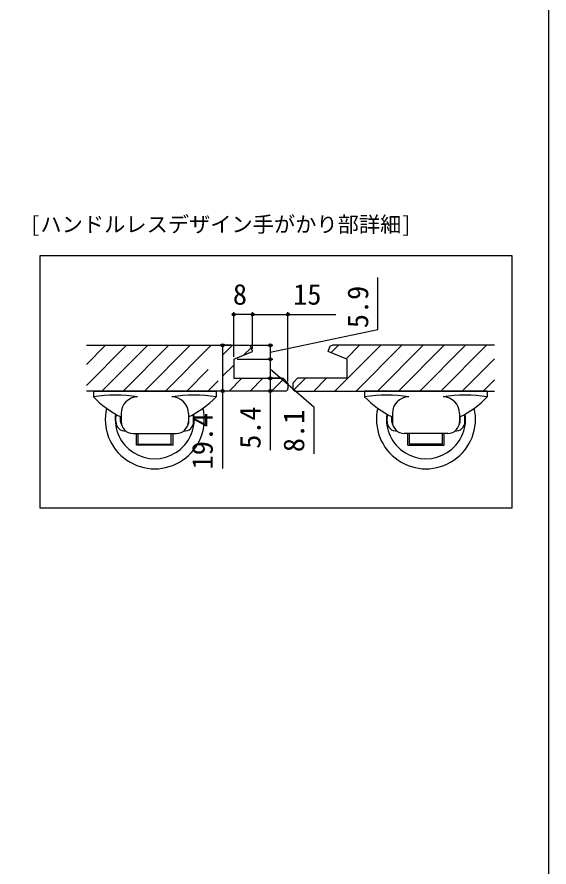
# Model space of a CAD drawing. Units: millimetres, scale not verified. Extents: x -525 to 525, y -783 to 779.
# Drawn here: x 299.5 to 525.1, y 113.8 to 474.4 of the extents above; entities that cross this region are included whole.
import ezdxf
from ezdxf.enums import TextEntityAlignment as Align

# ---------------------------------------------------------------- set-up
doc = ezdxf.new("R2010")
doc.units = ezdxf.units.MM
doc.header["$LTSCALE"] = 4
for name, color, linetype in [('0-2_USER1', 3, 'Continuous'), ('0-4_YKK_12', 2, 'Continuous'), ('0-5_YKK_13', 4, 'Continuous'), ('0-7_YKK_D', 6, 'Continuous'), ('0-8_YKK_ZWAK', 7, 'Continuous')]:
    doc.layers.add(name, color=color, linetype=linetype)
doc.styles.add('ＭＳ ゴシック', font='')
doc.styles.get('ＭＳ ゴシック').set_extended_font_data('MS Gothic')

msp = doc.modelspace()

# ---------------------------------------------------------------- linework, layer by layer
at = {"layer": '0-4_YKK_12'}
for p, q in [((328.94, 327.024), (337.02, 335.104)), ((328.94, 318.044), (346, 335.104)), ((335.58, 315.704), (354.98, 335.104)), ((344.561, 315.704), (363.96, 335.104)), ((353.541, 315.704), (372.941, 335.104)), ((362.521, 315.704), (381.921, 335.104)), ((386.556, 330.759), (390.901, 335.104)), ((395.779, 331.001), (398.837, 334.06)), ((432.696, 331.997), (435.802, 335.104)), ((434.363, 315.704), (453.763, 335.104)), ((439.046, 329.367), (444.783, 335.104)), ((443.343, 315.704), (462.743, 335.104)), ((452.324, 315.704), (471.724, 335.104)), ((461.304, 315.704), (480.704, 335.104)), ((470.284, 315.704), (489.684, 335.104)), ((479.264, 315.704), (498.664, 335.104)), ((488.245, 315.704), (501.94, 329.399)), ((371.501, 315.704), (380.567, 324.77)), ((387.017, 322.24), (391.44, 326.662)), ((389.462, 315.704), (394.862, 321.104)), ((398.442, 315.704), (403.842, 321.104)), ((416.714, 316.016), (421.802, 321.104)), ((425.383, 315.704), (430.783, 321.104)), ((380.482, 315.704), (384.826, 320.049)), ((407.422, 315.704), (412.631, 320.913)), ((497.225, 315.704), (501.94, 320.419))]:
    msp.add_line(p, q, dxfattribs=at)
msp.add_lwpolyline([(309.37, 373.218), (509.363, 373.218), (509.363, 266.035), (309.37, 266.035)], close=True, dxfattribs=at)
at = {"layer": '0-5_YKK_13'}
for p, q in [((328.94, 335.104), (397.567, 335.104)), ((391.44, 329.204), (399.378, 332.492)), ((398.49, 334.807), (397.598, 335.099)), ((399.432, 332.623), (398.551, 334.75)), ((431.448, 332.623), (432.329, 334.75)), ((439.44, 329.204), (431.502, 332.492)), ((432.39, 334.807), (433.282, 335.099)), ((501.94, 335.104), (433.313, 335.104)), ((391.44, 329.204), (391.44, 321.104)), ((439.44, 329.204), (439.44, 321.104)), ((391.44, 321.104), (412.44, 321.104)), ((414.44, 319.104), (412.44, 321.104)), ((416.44, 319.104), (418.44, 321.104)), ((439.44, 321.104), (418.44, 321.104)), ((414.44, 319.104), (414.44, 316.704)), ((416.44, 319.104), (416.44, 316.704)), ((413.44, 315.704), (328.94, 315.704)), ((331.94, 315.704), (383.94, 315.704)), ((331.94, 315.704), (331.94, 313.204)), ((383.94, 315.704), (383.94, 313.204)), ((417.44, 315.704), (501.94, 315.704)), ((498.94, 315.704), (446.94, 315.704)), ((446.94, 315.704), (446.94, 313.204)), ((498.94, 315.704), (498.94, 313.204)), ((341.44, 302.704), (341.44, 304.704)), ((343.44, 302.704), (343.44, 304.704)), ((343.69, 306.204), (343.69, 302.704)), ((372.19, 306.204), (372.19, 302.704)), ((372.44, 302.704), (372.44, 304.704)), ((374.44, 302.704), (374.44, 304.704)), ((456.44, 302.704), (456.44, 304.704)), ((458.44, 302.704), (458.44, 304.704)), ((458.69, 306.204), (458.69, 302.704)), ((487.19, 306.204), (487.19, 302.704)), ((487.44, 302.704), (487.44, 304.704)), ((489.44, 302.704), (489.44, 304.704)), ((348.69, 297.704), (367.19, 297.704)), ((350.19, 292.704), (350.19, 297.704)), ((350.94, 293.204), (350.94, 297.704)), ((364.94, 293.204), (364.94, 297.704)), ((365.69, 292.704), (365.69, 297.704)), ((482.19, 297.704), (463.69, 297.704)), ((465.19, 292.704), (465.19, 297.704)), ((465.94, 293.204), (465.94, 297.704)), ((479.94, 293.204), (479.94, 297.704)), ((480.69, 292.704), (480.69, 297.704)), ((365.69, 292.704), (350.19, 292.704)), ((350.94, 293.204), (364.94, 293.204)), ((465.19, 292.704), (480.69, 292.704)), ((479.94, 293.204), (465.94, 293.204))]:
    msp.add_line(p, q, dxfattribs=at)
for centre, radius, start, end in [((397.567, 335.004), 0.1, 71.88488, 89.99989), ((398.459, 334.712), 0.1, 22.4999, 71.88488), ((399.34, 332.584), 0.1, 292.4999, 22.4999), ((431.54, 332.584), 0.1, 157.5001, 247.5001), ((432.421, 334.712), 0.1, 108.11512, 157.5001), ((433.313, 335.004), 0.1, 90.00011, 108.11512), ((341.315, 253.941), 60, 81.0107, 98.9893), ((374.565, 253.941), 60, 81.0107, 98.9893), ((413.44, 316.704), 1, 269.99989, 359.9999), ((417.44, 316.704), 1, 180.0001, 270.00011), ((456.315, 253.941), 60, 81.0107, 98.9893), ((489.565, 253.941), 60, 81.0107, 98.9893), ((360.871, 340.826), 40, 223.67372, 244.56201), ((350.69, 306.204), 7, 90, 180), ((365.19, 306.204), 7, 0, 90), ((355.009, 340.826), 40, 295.43799, 316.32628), ((475.871, 340.826), 40, 223.67372, 244.56201), ((465.69, 306.204), 7, 90, 180), ((480.19, 306.204), 7, 0, 90), ((470.009, 340.826), 40, 295.43799, 316.32628), ((357.94, 303.704), 21, 167.11582, 12.88418), ((472.94, 303.704), 21, 167.11582, 12.88418), ((357.94, 303.704), 16.75, 172.39697, 7.60303), ((345.44, 304.704), 4, 164.37801, 180), ((370.44, 304.704), 2, 0, 3.3905), ((370.44, 304.704), 4, 0, 15.62199), ((472.94, 303.704), 16.75, 172.39697, 7.60303), ((460.44, 304.704), 4, 164.37801, 180), ((460.44, 304.704), 2, 176.6095, 180), ((485.44, 304.704), 4, 0, 15.62199), ((345.44, 302.704), 4, 180, 273.44533), ((345.44, 302.704), 2, 180, 216.59355), ((348.69, 302.704), 5, 180, 270), ((367.19, 302.704), 5, 270, 0), ((370.44, 302.704), 4, 266.55467, 0), ((370.44, 302.704), 2, 323.40645, 0), ((460.44, 302.704), 4, 180, 273.44533), ((460.44, 302.704), 2, 180, 216.59355), ((463.69, 302.704), 5, 180, 270), ((482.19, 302.704), 5, 270, 0), ((485.44, 302.704), 4, 266.55467, 0), ((485.44, 302.704), 2, 323.40645, 0)]:
    msp.add_arc(centre, radius, start, end, dxfattribs=at)
at = {"layer": '0-7_YKK_D'}
for p, q in [((391.44, 330.204), (391.44, 349.192)), ((399.44, 348.192), (391.44, 348.192)), ((399.44, 333.584), (399.44, 349.192)), ((399.44, 333.584), (399.44, 349.192)), ((414.44, 319.733), (414.44, 349.192)), ((390.44, 335.104), (385.692, 335.104)), ((398.476, 335.104), (407.946, 335.104)), ((406.946, 335.104), (406.946, 329.204)), ((392.854, 329.204), (407.946, 329.204)), ((392.854, 329.204), (407.946, 329.204)), ((406.946, 329.204), (406.946, 321.104)), ((411.854, 321.104), (405.946, 321.104)), ((411.854, 321.104), (405.946, 321.104)), ((390.44, 315.704), (385.692, 315.704)), ((412.44, 315.704), (405.946, 315.704))]:
    msp.add_line(p, q, dxfattribs=at)
for points in [[(406.946, 332.154), (452.589, 341.766), (452.589, 363.925)], [(399.44, 348.192), (414.44, 348.192), (434.717, 348.192)], [(386.692, 335.104), (386.692, 315.704), (386.692, 282.813)], [(406.946, 325.154), (425.452, 309.014), (425.452, 289.105)], [(406.946, 321.104), (406.946, 315.704), (406.946, 290.586)]]:
    msp.add_lwpolyline(points, dxfattribs=at)
for centre in [(391.44, 348.192), (399.44, 348.192), (399.44, 348.192), (414.44, 348.192), (386.692, 335.104), (406.946, 335.104), (406.946, 329.204), (406.946, 329.204), (406.946, 321.104), (406.946, 321.104), (386.692, 315.704), (406.946, 315.704)]:
    msp.add_circle(centre, 0.637, dxfattribs=at)
at = {"layer": '0-8_YKK_ZWAK'}
msp.add_lwpolyline([(-524.9, -783.3), (525.1, -783.3), (525.1, 746.7)], dxfattribs=at)

# ---------------------------------------------------------------- texts
at = {"layer": '0-2_USER1', "style": 'ＭＳ ゴシック'}
msp.add_text('[ハンドルレスデザイン手がかり部詳細]', height=6.598, dxfattribs=at).set_placement((304.995, 381.132), align=Align.BOTTOM_LEFT)
at = {"layer": '0-7_YKK_D', "style": 'ＭＳ ゴシック'}
for s, p in [('8', (391.076, 349.692)), ('15', (416.649, 349.692))]:
    msp.add_text(s, height=8.798, dxfattribs=at).set_placement(p, align=Align.BOTTOM_LEFT)
for s, p in [('5.9', (451.089, 342.38)), ('5.4', (405.446, 291.199)), ('8.1', (423.952, 289.787)), ('19.4', (385.192, 282.472))]:
    msp.add_text(s, height=8.798, rotation=90, dxfattribs=at).set_placement(p, align=Align.BOTTOM_LEFT)

doc.saveas('drawing.dxf')
